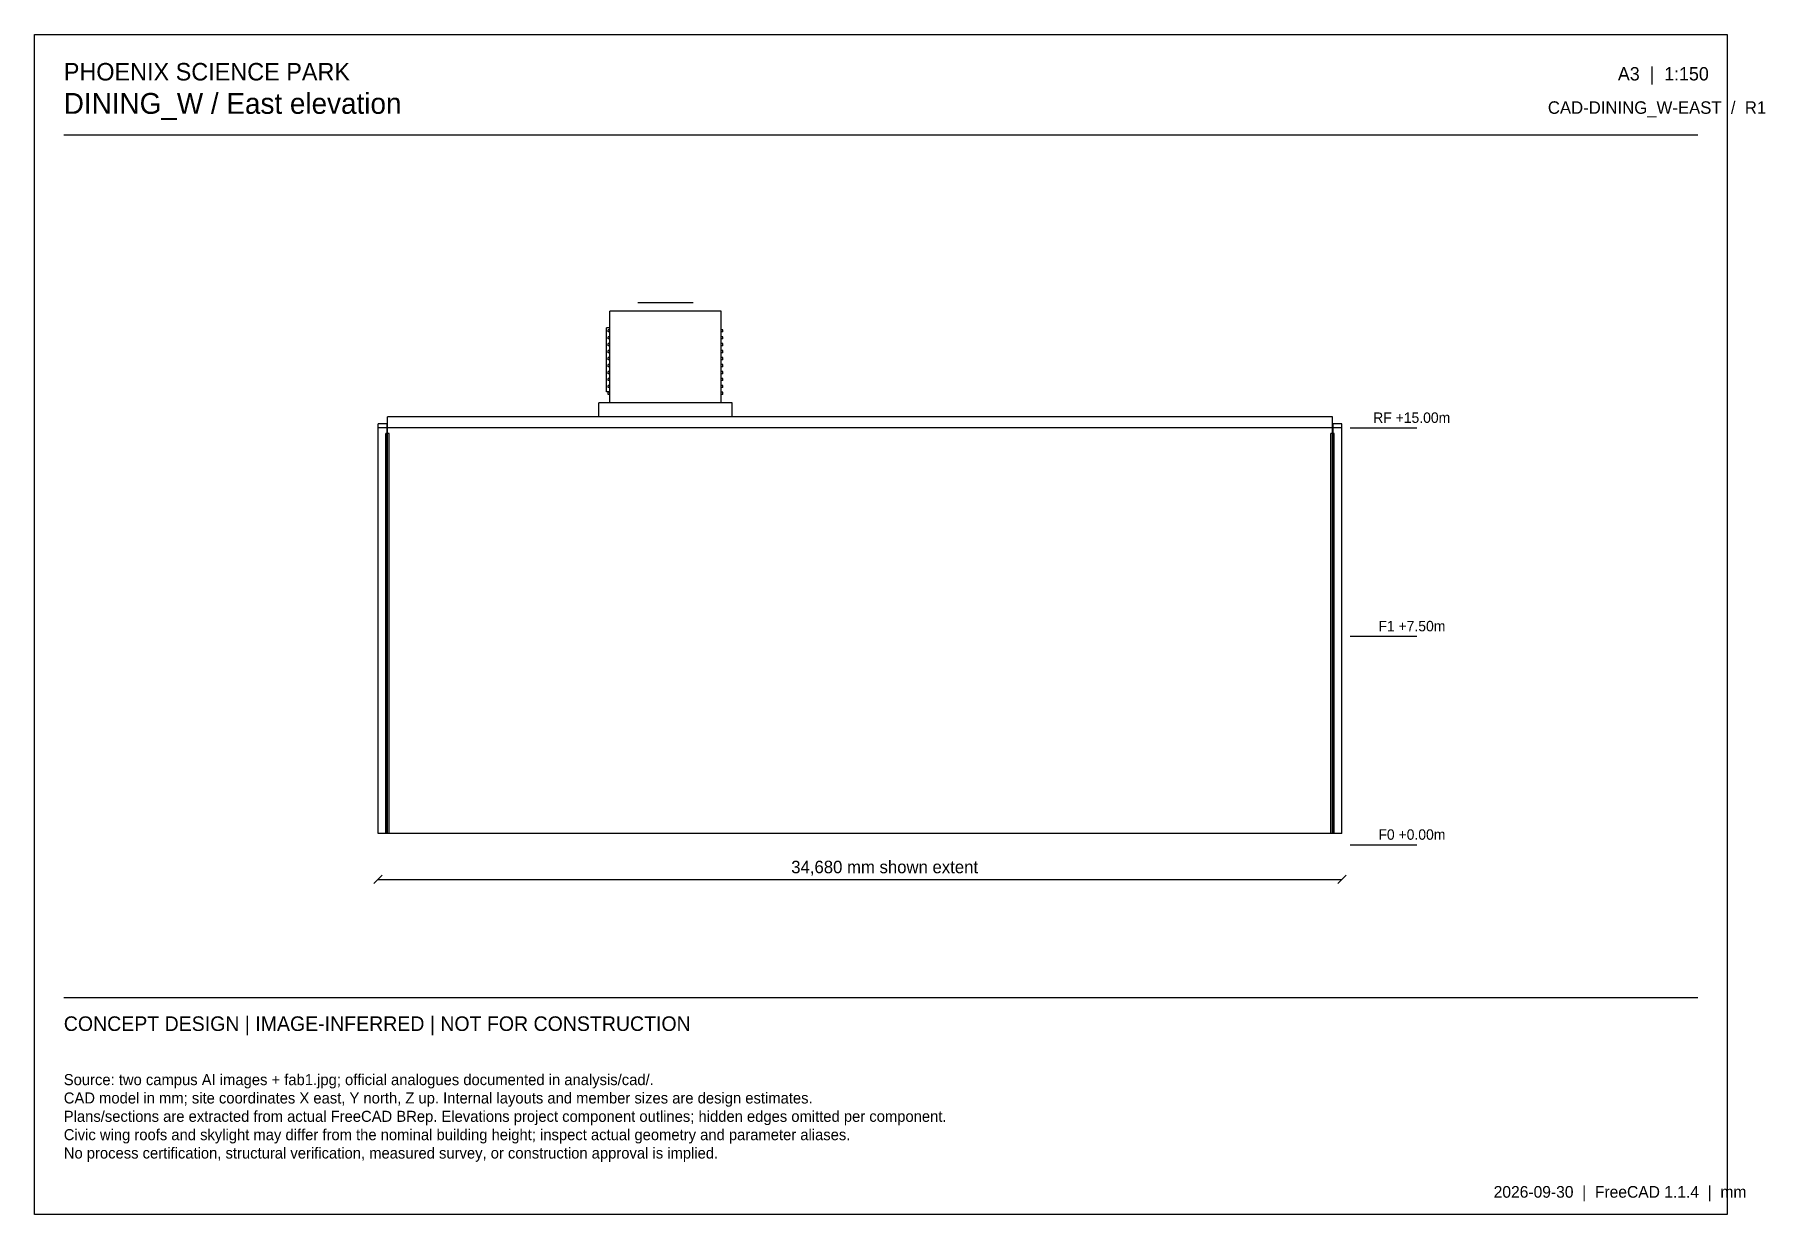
# Model space of a CAD drawing. Header units: millimetres. Extents: x 1050 to 63328, y 1050 to 43500.
import ezdxf

# ---------------------------------------------------------------- set-up
doc = ezdxf.new("R2010")
doc.units = ezdxf.units.MM

msp = doc.modelspace()

# ---------------------------------------------------------------- linework, layer by layer
at = {"layer": 'dimension'}
for p, q in [((13260, 12950), (13560, 13250)), ((13410, 13100), (48090, 13100)), ((47940, 12950), (48240, 13250))]:
    msp.add_line(p, q, dxfattribs=at)
at = {"layer": 'envelope'}
for p, q in [((13730, 29490), (13410, 29490)), ((13410, 29350), (13410, 29490)), ((13730, 29350), (13410, 29350)), ((13410, 14750), (13410, 29350)), ((13730, 29350), (13730, 29490)), ((13730, 14750), (13730, 29350)), ((13750, 14750), (13750, 29350)), ((47750, 14750), (47750, 29350)), ((48090, 29490), (47770, 29490)), ((47770, 29350), (47770, 29490)), ((48090, 29350), (47770, 29350)), ((47770, 14750), (47770, 29350)), ((48090, 29350), (48090, 29490)), ((48090, 14750), (48090, 29350)), ((13730, 14750), (13410, 14750)), ((47750, 14750), (13750, 14750)), ((48090, 14750), (47770, 14750))]:
    msp.add_line(p, q, dxfattribs=at)
at = {"layer": 'equipment'}
for p, q in [((22756.29, 33850), (22750, 33850)), ((22775.07, 33850), (22756.29, 33850)), ((22806.12, 33850), (22775.07, 33850)), ((22849.03, 33850), (22806.12, 33850)), ((22903.28, 33850), (22849.03, 33850)), ((22968.17, 33850), (22903.28, 33850)), ((23042.89, 33850), (22968.17, 33850)), ((23126.51, 33850), (23042.89, 33850)), ((23217.97, 33850), (23126.51, 33850)), ((23316.12, 33850), (23217.97, 33850)), ((23419.72, 33850), (23316.12, 33850)), ((23527.48, 33850), (23419.72, 33850)), ((23638.04, 33850), (23527.48, 33850)), ((23750, 33850), (23638.04, 33850)), ((23861.96, 33850), (23750, 33850)), ((23972.52, 33850), (23861.96, 33850)), ((24080.28, 33850), (23972.52, 33850)), ((24183.88, 33850), (24080.28, 33850)), ((24282.03, 33850), (24183.88, 33850)), ((24373.49, 33850), (24282.03, 33850)), ((24457.11, 33850), (24373.49, 33850)), ((24531.83, 33850), (24457.11, 33850)), ((24596.72, 33850), (24531.83, 33850)), ((24650.97, 33850), (24596.72, 33850)), ((24693.88, 33850), (24650.97, 33850)), ((24724.93, 33850), (24693.88, 33850)), ((24743.71, 33850), (24724.93, 33850)), ((24750, 33850), (24743.71, 33850)), ((25750, 33550), (21750, 33550)), ((21750, 30250), (21750, 33550)), ((25750, 30250), (25750, 33550)), ((21750, 32950), (21630, 32950)), ((21630, 30650), (21630, 32950)), ((21750, 32880), (21685, 32880)), ((21685, 32800), (21685, 32880)), ((21750, 32800), (21685, 32800)), ((21750, 32630), (21685, 32630)), ((21685, 32550), (21685, 32630)), ((21750, 32550), (21685, 32550)), ((25815, 32880), (25750, 32880)), ((25815, 32800), (25750, 32800)), ((25815, 32630), (25750, 32630)), ((25815, 32550), (25750, 32550)), ((25815, 32800), (25815, 32880)), ((25815, 32550), (25815, 32630)), ((21750, 32380), (21685, 32380)), ((21685, 32300), (21685, 32380)), ((21750, 32300), (21685, 32300)), ((21750, 32130), (21685, 32130)), ((21685, 32050), (21685, 32130)), ((21750, 32050), (21685, 32050)), ((21750, 31880), (21685, 31880)), ((21685, 31800), (21685, 31880)), ((21750, 31800), (21685, 31800)), ((25815, 32380), (25750, 32380)), ((25815, 32300), (25750, 32300)), ((25815, 32130), (25750, 32130)), ((25815, 32050), (25750, 32050)), ((25815, 31880), (25750, 31880)), ((25815, 31800), (25750, 31800)), ((25815, 32300), (25815, 32380)), ((25815, 32050), (25815, 32130)), ((25815, 31800), (25815, 31880)), ((21750, 31630), (21685, 31630)), ((21685, 31550), (21685, 31630)), ((21750, 31550), (21685, 31550)), ((21750, 31380), (21685, 31380)), ((21685, 31300), (21685, 31380)), ((21750, 31300), (21685, 31300)), ((25815, 31630), (25750, 31630)), ((25815, 31550), (25750, 31550)), ((25815, 31380), (25750, 31380)), ((25815, 31300), (25750, 31300)), ((25815, 31550), (25815, 31630)), ((25815, 31300), (25815, 31380)), ((21750, 30650), (21630, 30650)), ((21750, 31130), (21685, 31130)), ((21685, 31050), (21685, 31130)), ((21750, 31050), (21685, 31050)), ((21750, 30880), (21685, 30880)), ((21685, 30800), (21685, 30880)), ((21750, 30800), (21685, 30800)), ((21750, 30630), (21685, 30630)), ((21685, 30550), (21685, 30630)), ((21750, 30550), (21685, 30550)), ((25815, 31130), (25750, 31130)), ((25815, 31050), (25750, 31050)), ((25815, 30880), (25750, 30880)), ((25815, 30800), (25750, 30800)), ((25815, 30630), (25750, 30630)), ((25815, 30550), (25750, 30550)), ((25815, 31050), (25815, 31130)), ((25815, 30800), (25815, 30880)), ((25815, 30550), (25815, 30630)), ((26150, 30250), (21350, 30250)), ((21350, 29750), (21350, 30250)), ((26150, 29750), (26150, 30250)), ((26150, 29750), (21350, 29750))]:
    msp.add_line(p, q, dxfattribs=at)
at = {"layer": 'frame'}
for p, q in [((1050, 43500), (61950, 43500)), ((1050, 1050), (1050, 43500)), ((61950, 43500), (61950, 1050)), ((2100, 39900), (60900, 39900)), ((2100, 8850), (60900, 8850)), ((61950, 1050), (1050, 1050))]:
    msp.add_line(p, q, dxfattribs=at)
at = {"layer": 'glazing'}
for p, q in [((13810, 29150), (13690, 29150)), ((13690, 14750), (13690, 29150)), ((13810, 14750), (13810, 29150)), ((47810, 29150), (47690, 29150)), ((47690, 14750), (47690, 29150)), ((47810, 14750), (47810, 29150)), ((13810, 14750), (13690, 14750)), ((47810, 14750), (47690, 14750))]:
    msp.add_line(p, q, dxfattribs=at)
at = {"layer": 'grid'}
for p, q in [((48390, 29350), (50790, 29350)), ((48390, 21850), (50790, 21850)), ((48390, 14350), (50790, 14350))]:
    msp.add_line(p, q, dxfattribs=at)
at = {"layer": 'roof'}
for p, q in [((47750, 29750), (13750, 29750)), ((13750, 29350), (13750, 29750)), ((47750, 29350), (13750, 29350)), ((47750, 29350), (47750, 29750))]:
    msp.add_line(p, q, dxfattribs=at)

# ---------------------------------------------------------------- texts
at = {"layer": 'annotation'}
for s, height, p in [('PHOENIX SCIENCE PARK', 630, (2100, 41850)), ('A3  |  1:150', 480, (58020, 41850)), ('DINING_W / East elevation', 750, (2100, 40650)), ('CAD-DINING_W-EAST  /  R1', 450, (55500, 40650)), ('RF +15.00m', 375, (49215, 29530)), ('F1 +7.50m', 375, (49402.5, 22030)), ('F0 +0.00m', 375, (49402.5, 14530)), ('34,680 mm shown extent', 450, (28275, 13325)), ('CONCEPT DESIGN | IMAGE-INFERRED | NOT FOR CONSTRUCTION', 525, (2100, 7650)), ('Source: two campus AI images + fab1.jpg; official analogues documented in analysis/cad/.', 397.5, (2100, 5700)), ('CAD model in mm; site coordinates X east, Y north, Z up. Internal layouts and member sizes are design estimates.', 397.5, (2100, 5040)), ('Plans/sections are extracted from actual FreeCAD BRep. Elevations project component outlines; hidden edges omitted per component.', 397.5, (2100, 4380)), ('Civic wing roofs and skylight may differ from the nominal building height; inspect actual geometry and parameter aliases.', 397.5, (2100, 3720)), ('No process certification, structural verification, measured survey, or construction approval is implied.', 397.5, (2100, 3060)), ('2026-09-30  |  FreeCAD 1.1.4  |  mm', 420, (53550, 1650))]:
    msp.add_text(s, height=height, dxfattribs=at).set_placement(p)

doc.saveas('drawing.dxf')
